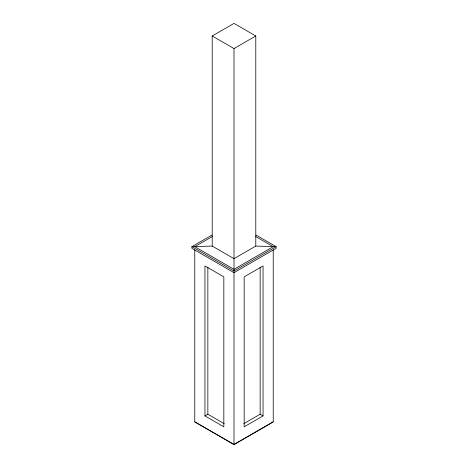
<?xml version="1.0" encoding="UTF-8"?>
<svg xmlns="http://www.w3.org/2000/svg" width="468" height="468" viewBox="0 0 468 468"><rect width="100%" height="100%" fill="white"/><g stroke="black" fill="none" stroke-linecap="round" stroke-linejoin="round"><path stroke-width="0.7" d="M212.209 246.086L212.209 35.983L234 23.4L255.791 35.983L255.791 246.086L234 258.669L212.209 246.086L191.874 246.665L191.874 248.344L234 272.663L276.126 248.344L276.126 246.665L256.008 235.047M212.209 35.983L234 48.561L255.791 35.983M211.992 235.047L191.874 246.665L234 270.99L276.126 246.665L255.791 246.086M212.49 236.439L194.776 246.665L234 269.311L273.224 246.665L255.51 236.439M204.949 415.917L223.833 426.822L223.833 276.857L204.949 265.953L204.949 415.917L207.85 414.238L224.219 423.686M243.781 423.686L260.149 414.238L263.051 415.917L263.051 265.953L244.167 276.857L244.167 426.822L263.051 415.917M273.224 421.785L234 444.43L194.776 421.785M194.776 249.801L194.776 421.955L234 444.6L273.224 421.955L273.224 249.801M260.149 267.187L260.149 414.238M234 48.561L234 444.6M207.85 267.187L207.85 414.238"/></g></svg>
